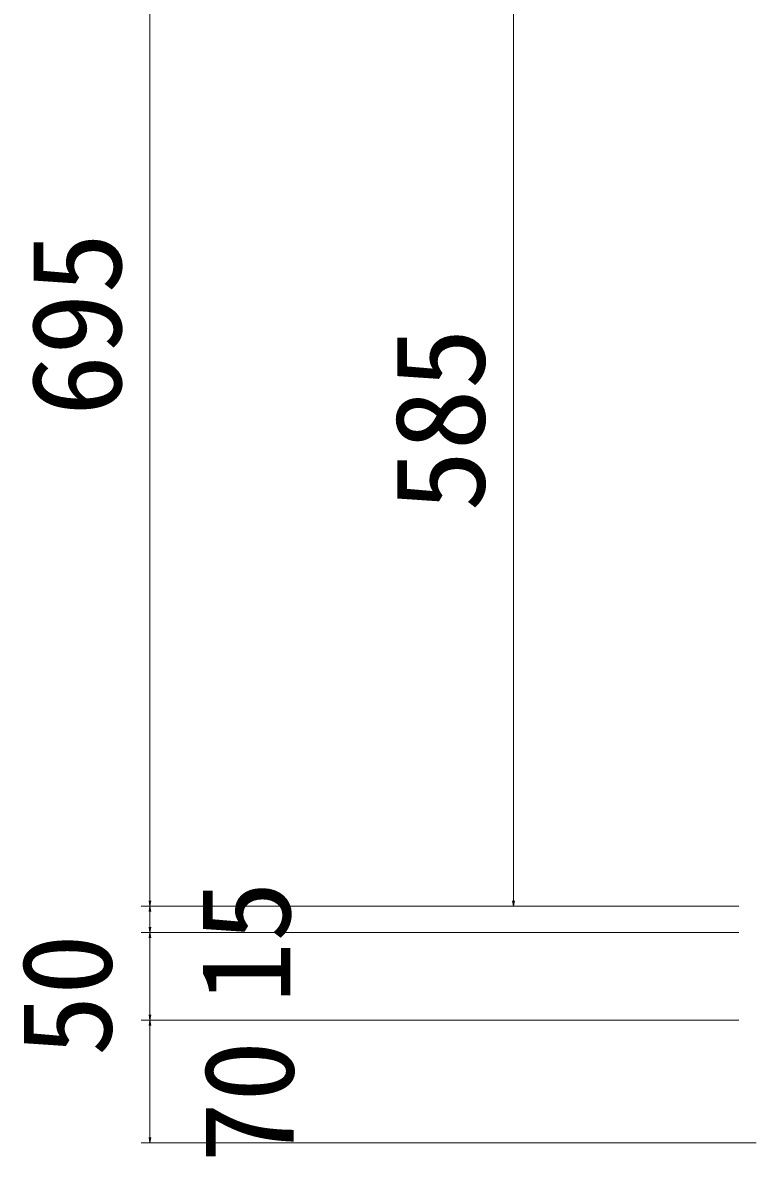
# Model space of a CAD drawing. Units: millimetres on the paper, scale 1:20. Extents: x 2 to 843, y -1 to 593.
# Drawn here: x 318.27 to 339.18, y 429.02 to 461.35 of the extents above; entities that cross this region are included whole.
import ezdxf
from ezdxf.enums import TextEntityAlignment as Align

# ---------------------------------------------------------------- set-up
doc = ezdxf.new("R2010")
doc.units = ezdxf.units.MM
doc.layers.add('0_2', color=7, linetype='Continuous', lineweight=18)
doc.layers.add('D-STR-DIM（寸法）', color=7, linetype='Continuous', lineweight=18)
doc.styles.add('ＭＳ ゴシック', font='')
doc.styles.get('ＭＳ ゴシック').set_extended_font_data('MS Gothic')

msp = doc.modelspace()

# ---------------------------------------------------------------- linework, layer by layer
at = {"layer": '0_2'}
for p, q in [((321.899, 436.156), (321.874, 436.306)), ((321.874, 436.006), (321.899, 436.156)), ((321.924, 436.306), (321.899, 436.156)), ((321.899, 436.156), (321.924, 436.006)), ((332.26, 436.156), (332.235, 436.306)), ((332.285, 436.306), (332.26, 436.156)), ((321.899, 435.406), (321.874, 435.556)), ((321.924, 435.556), (321.899, 435.406)), ((321.874, 435.256), (321.899, 435.406)), ((321.899, 435.406), (321.924, 435.256)), ((321.899, 432.906), (321.874, 433.056)), ((321.874, 432.756), (321.899, 432.906)), ((321.924, 433.056), (321.899, 432.906)), ((321.899, 432.906), (321.924, 432.756)), ((321.899, 429.406), (321.874, 429.556)), ((321.924, 429.556), (321.899, 429.406))]:
    msp.add_line(p, q, dxfattribs=at)
at = {"layer": '0_2', "color": 9}
for p, q in [((321.899, 436.156), (321.899, 436.176)), ((321.899, 436.156), (321.899, 436.136)), ((332.26, 436.156), (332.26, 436.176)), ((321.899, 435.406), (321.899, 435.426)), ((321.899, 435.406), (321.899, 435.386)), ((321.899, 432.906), (321.899, 432.926)), ((321.899, 432.906), (321.899, 432.886)), ((321.899, 429.406), (321.899, 429.426))]:
    msp.add_line(p, q, dxfattribs=at)
at = {"layer": 'D-STR-DIM（寸法）'}
for p, q in [((321.899, 470.886), (321.899, 436.176)), ((332.26, 465.386), (332.26, 436.176)), ((338.688, 436.156), (321.649, 436.156)), ((338.688, 436.156), (321.649, 436.156)), ((321.899, 436.136), (321.899, 435.426)), ((338.688, 436.156), (332.01, 436.156)), ((338.683, 435.406), (321.649, 435.406)), ((338.683, 435.406), (321.649, 435.406)), ((321.899, 435.386), (321.899, 432.926)), ((338.683, 432.906), (321.649, 432.906)), ((338.683, 432.906), (321.649, 432.906)), ((321.899, 432.886), (321.899, 429.426)), ((339.183, 429.406), (321.649, 429.406))]:
    msp.add_line(p, q, dxfattribs=at)

# ---------------------------------------------------------------- texts
at = {"layer": 'D-STR-DIM（寸法）', "style": 'ＭＳ ゴシック'}
for s, p in [('695', (321.849, 450.129)), ('585', (332.21, 447.405)), ('15', (326.668, 433.386)), ('50', (321.574, 431.873)), ('70', (326.762, 428.829))]:
    msp.add_text(s, height=2.566, rotation=90, dxfattribs=at).set_placement(p, align=Align.BOTTOM_LEFT)

doc.saveas('drawing.dxf')
